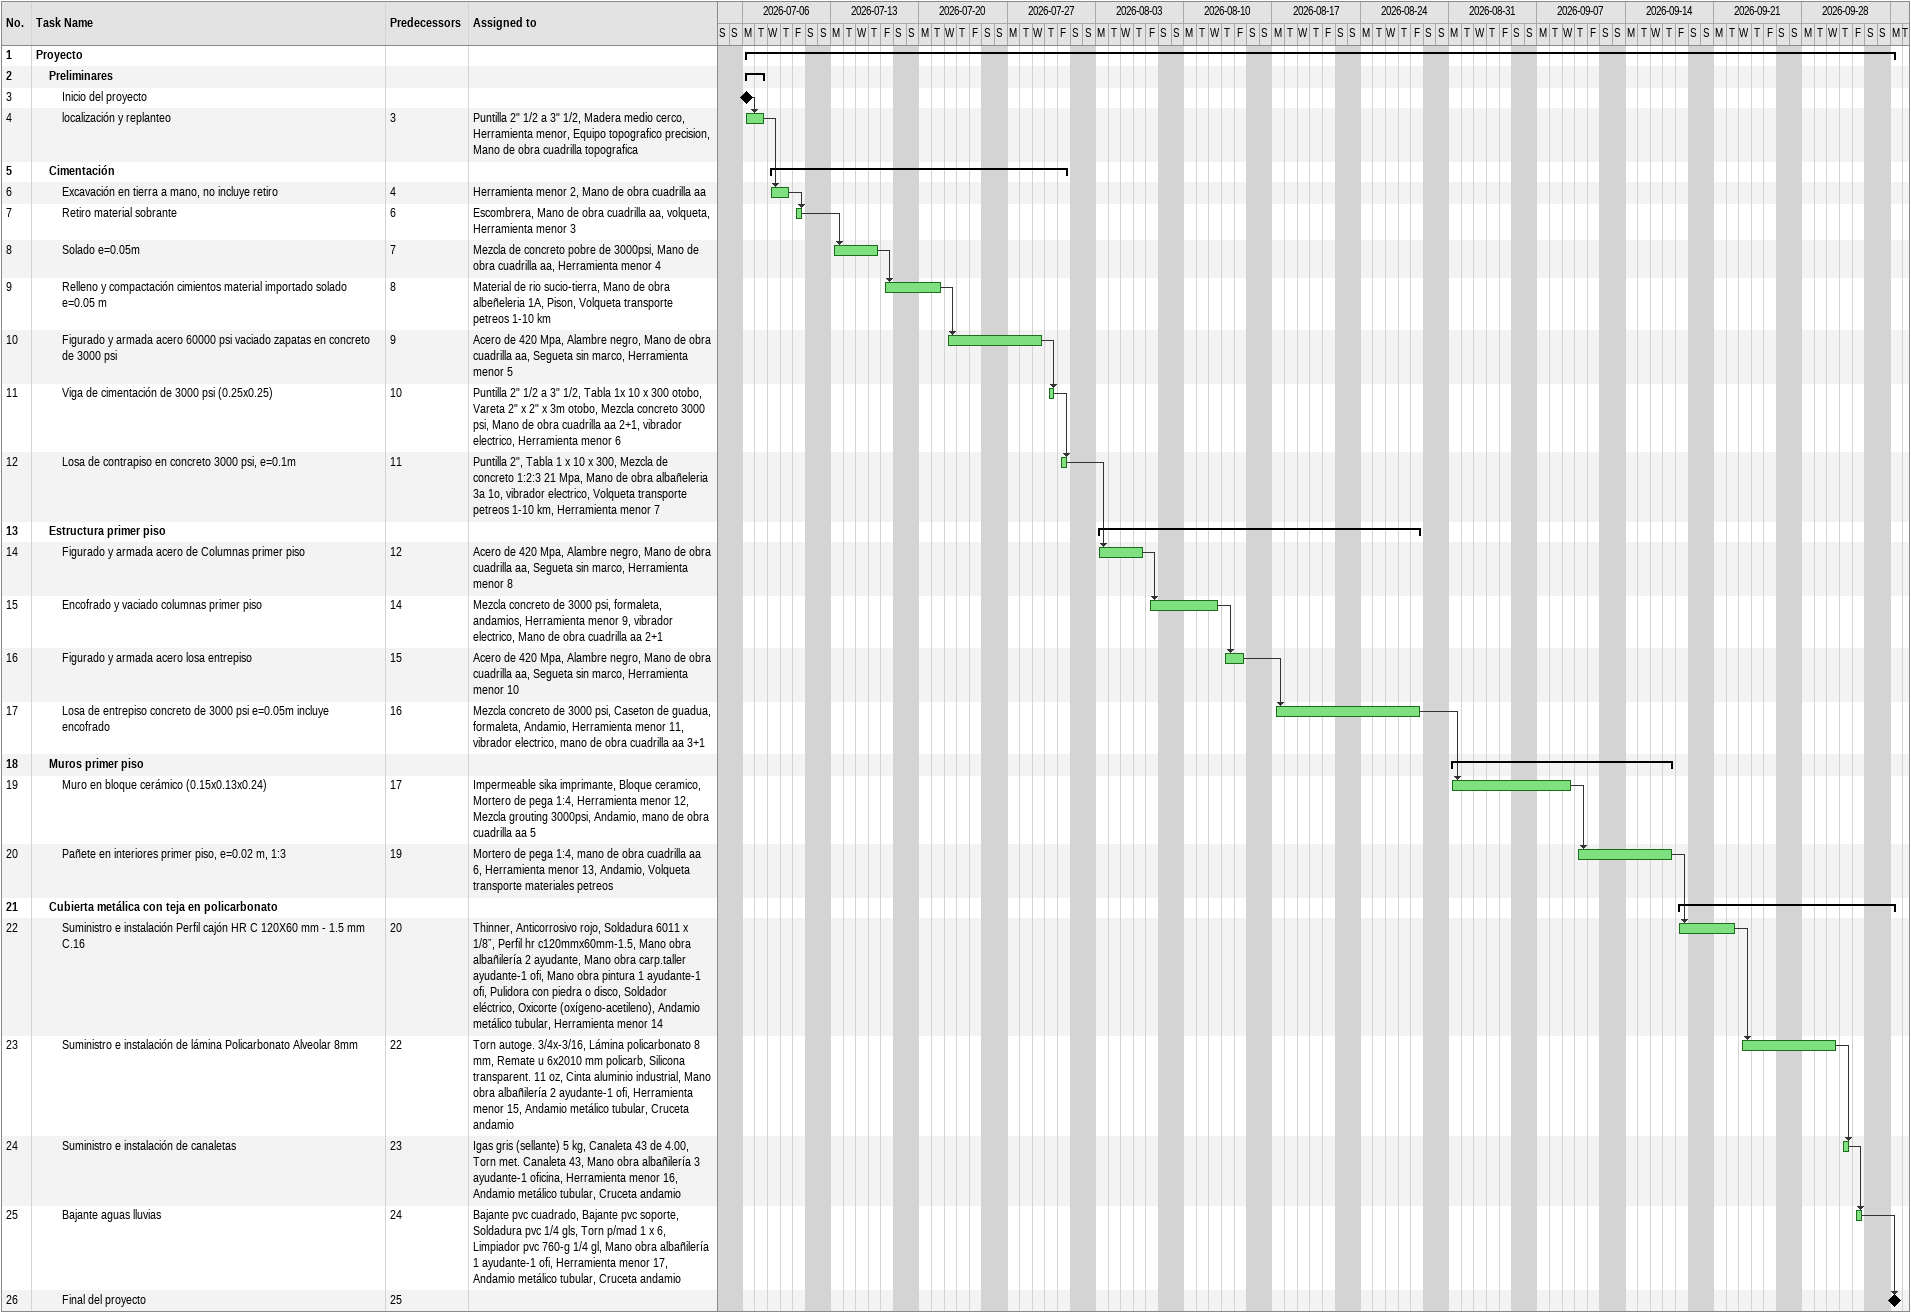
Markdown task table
| ID | Level | Task | Start | Finish | Predecessors | Resources |
|---|---|---|---|---|---|---|
| 1 | 1 | **Proyecto** | 2026-07-06 | 2026-10-05 |  |  |
| 2 | 2 | **Preliminares** | 2026-07-06 | 2026-07-07 |  |  |
| 3 | 3 | Inicio del proyecto (milestone) | 2026-07-06 | 2026-07-06 |  |  |
| 4 | 3 | localización y replanteo | 2026-07-06 | 2026-07-07 | 3 | Puntilla 2" 1/2 a 3" 1/2, Madera medio cerco, Herramienta menor, Equipo topografico precision, Mano de obra cuadrilla topografica |
| 5 | 2 | **Cimentación** | 2026-07-08 | 2026-07-31 |  |  |
| 6 | 3 | Excavación en tierra a mano, no incluye retiro | 2026-07-08 | 2026-07-09 | 4 | Herramienta menor 2, Mano de obra cuadrilla aa |
| 7 | 3 | Retiro material sobrante | 2026-07-10 | 2026-07-10 | 6 | Escombrera, Mano de obra cuadrilla aa, volqueta, Herramienta menor 3 |
| 8 | 3 | Solado e=0.05m | 2026-07-13 | 2026-07-16 | 7 | Mezcla de concreto pobre de 3000psi, Mano de obra cuadrilla aa, Herramienta menor 4 |
| 9 | 3 | Relleno y compactación cimientos material importado solado e=0.05 m | 2026-07-17 | 2026-07-21 | 8 | Material de rio sucio-tierra, Mano de obra albeñeleria 1A, Pison, Volqueta transporte petreos 1-10 km |
| 10 | 3 | Figurado y armada acero 60000 psi vaciado zapatas en concreto de 3000 psi | 2026-07-22 | 2026-07-29 | 9 | Acero de 420 Mpa, Alambre negro, Mano de obra cuadrilla aa, Segueta sin marco, Herramienta menor 5 |
| 11 | 3 | Viga de cimentación de 3000 psi (0.25x0.25) | 2026-07-30 | 2026-07-30 | 10 | Puntilla 2" 1/2 a 3" 1/2, Tabla 1x 10 x 300 otobo, Vareta 2" x 2" x 3m otobo, Mezcla concreto 3000 psi, Mano de obra cuadrilla aa 2+1, vibrador electrico, Herramienta menor 6 |
| 12 | 3 | Losa de contrapiso en concreto 3000 psi, e=0.1m | 2026-07-31 | 2026-07-31 | 11 | Puntilla 2", Tabla 1 x 10 x 300, Mezcla de concreto 1:2:3 21 Mpa, Mano de obra albañeleria 3a 1o, vibrador electrico, Volqueta transporte petreos 1-10 km, Herramienta menor 7 |
| 13 | 2 | **Estructura primer piso** | 2026-08-03 | 2026-08-28 |  |  |
| 14 | 3 | Figurado y armada acero de Columnas primer piso | 2026-08-03 | 2026-08-06 | 12 | Acero de 420 Mpa, Alambre negro, Mano de obra cuadrilla aa, Segueta sin marco, Herramienta menor 8 |
| 15 | 3 | Encofrado y vaciado columnas primer piso | 2026-08-07 | 2026-08-12 | 14 | Mezcla concreto de 3000 psi, formaleta, andamios, Herramienta menor 9, vibrador electrico, Mano de obra cuadrilla aa 2+1 |
| 16 | 3 | Figurado y armada acero losa entrepiso | 2026-08-13 | 2026-08-14 | 15 | Acero de 420 Mpa, Alambre negro, Mano de obra cuadrilla aa, Segueta sin marco, Herramienta menor 10 |
| 17 | 3 | Losa de entrepiso concreto de 3000 psi e=0.05m incluye encofrado | 2026-08-17 | 2026-08-28 | 16 | Mezcla concreto de 3000 psi, Caseton de guadua, formaleta, Andamio, Herramienta menor 11, vibrador electrico, mano de obra cuadrilla aa 3+1 |
| 18 | 2 | **Muros primer piso** | 2026-08-31 | 2026-09-17 |  |  |
| 19 | 3 | Muro en bloque cerámico (0.15x0.13x0.24) | 2026-08-31 | 2026-09-09 | 17 | Impermeable sika imprimante, Bloque ceramico, Mortero de pega 1:4, Herramienta menor 12, Mezcla grouting 3000psi, Andamio, mano de obra cuadrilla aa 5 |
| 20 | 3 | Pañete en interiores primer piso, e=0.02 m, 1:3 | 2026-09-10 | 2026-09-17 | 19 | Mortero de pega 1:4, mano de obra cuadrilla aa 6, Herramienta menor 13, Andamio, Volqueta transporte materiales petreos |
| 21 | 2 | **Cubierta metálica con teja en policarbonato** | 2026-09-18 | 2026-10-05 |  |  |
| 22 | 3 | Suministro e instalación Perfil cajón HR C 120X60 mm - 1.5 mm C.16 | 2026-09-18 | 2026-09-22 | 20 | Thinner, Anticorrosivo rojo, Soldadura 6011 x 1/8”, Perfil hr c120mmx60mm‑1.5, Mano obra albañilería 2 ayudante, Mano obra carp.taller ayudante‑1 ofi, Mano obra pintura 1 ayudante‑1 ofi, Pulidora con piedra o disco, Soldador eléctrico, Oxicorte (oxígeno‑acetileno), Andamio metálico tubular, Herramienta menor 14 |
| 23 | 3 | Suministro e instalación de lámina Policarbonato Alveolar 8mm | 2026-09-23 | 2026-09-30 | 22 | Torn autoge. 3/4x‑3/16, Lámina policarbonato 8 mm, Remate u 6x2010 mm policarb, Silicona transparent. 11 oz, Cinta aluminio industrial, Mano obra albañilería 2 ayudante‑1 ofi, Herramienta menor 15, Andamio metálico tubular, Cruceta andamio |
| 24 | 3 | Suministro e instalación de canaletas | 2026-10-01 | 2026-10-01 | 23 | Igas gris (sellante) 5 kg, Canaleta 43 de 4.00, Torn met. Canaleta 43, Mano obra albañilería 3 ayudante‑1 oficina, Herramienta menor 16, Andamio metálico tubular, Cruceta andamio |
| 25 | 3 | Bajante aguas lluvias | 2026-10-02 | 2026-10-02 | 24 | Bajante pvc cuadrado, Bajante pvc soporte, Soldadura pvc 1/4 gls, Torn p/mad 1 x 6, Limpiador pvc 760‑g 1/4 gl, Mano obra albañilería 1 ayudante‑1 ofi, Herramienta menor 17, Andamio metálico tubular, Cruceta andamio |
| 26 | 3 | Final del proyecto (milestone) | 2026-10-05 | 2026-10-05 | 25 |  |
